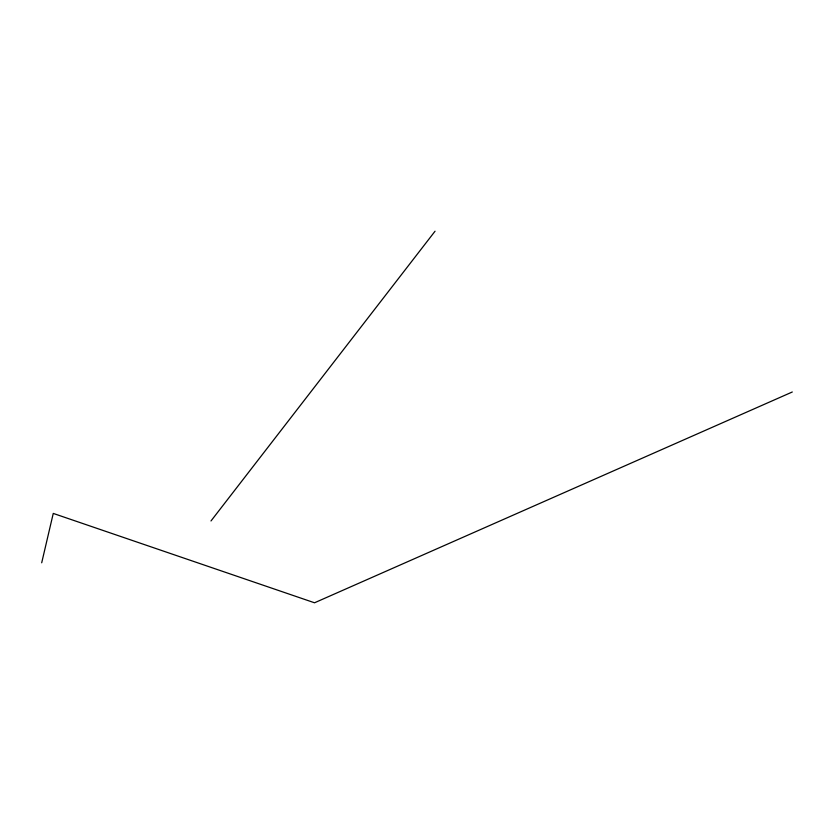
<?xml version="1.0" encoding="UTF-8"?>
<svg xmlns="http://www.w3.org/2000/svg" width="834" height="834" viewBox="0 0 834 834"><rect width="100%" height="100%" fill="white"/><g stroke="black" fill="none" stroke-linecap="round" stroke-linejoin="round"><path stroke-width="1.25" d="M41.7 562.794L53.261 513.421L314.533 602.784L792.3 391.99M210.992 520.958L435.046 231.216"/></g></svg>
